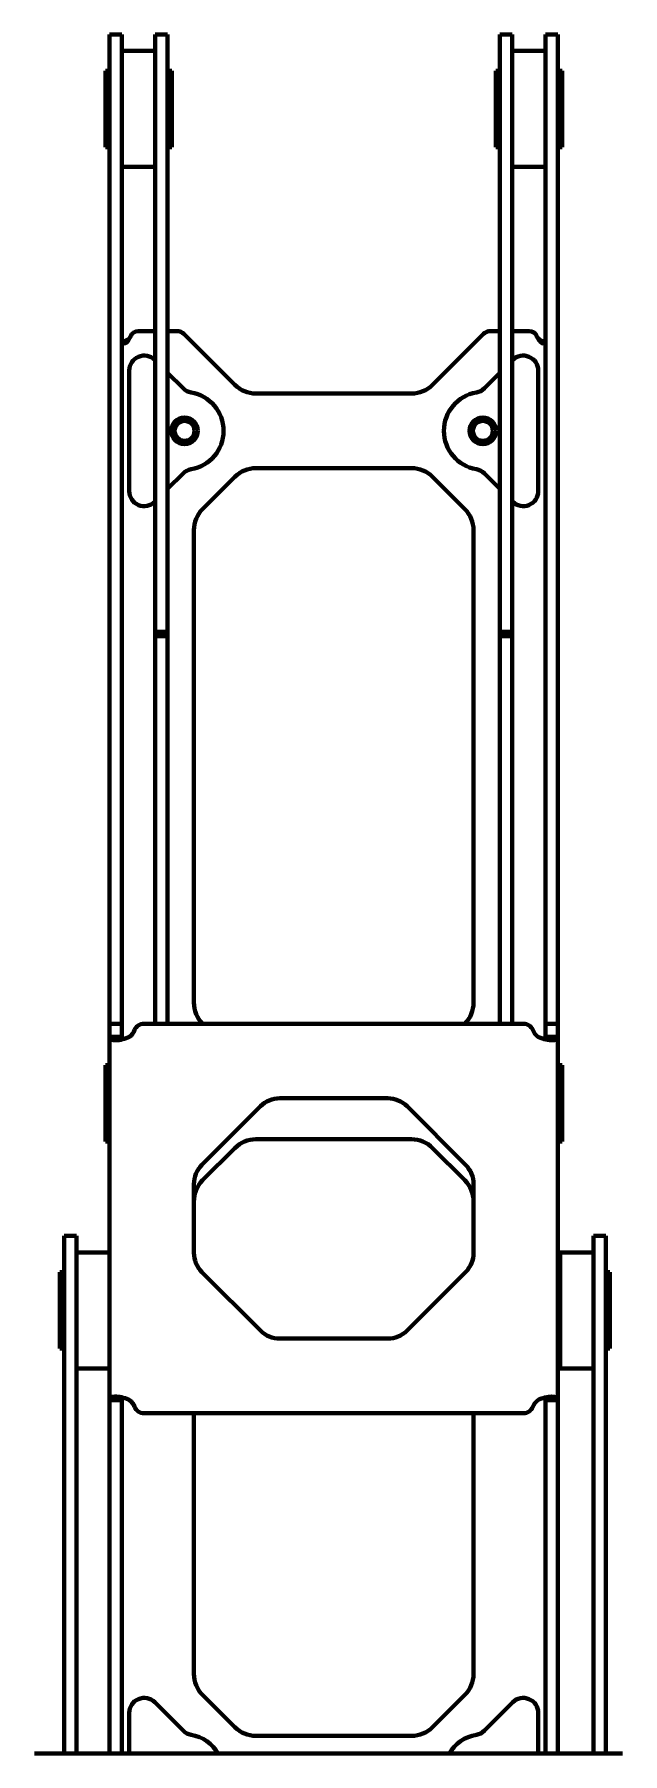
# Model space of a CAD drawing. Header units: millimetres. Extents: x 0 to 1189, y 0 to 841.
# Drawn here: x 255 to 326, y 322.1 to 529.6 of the extents above; entities that cross this region are included whole.
import ezdxf

# ---------------------------------------------------------------- set-up
doc = ezdxf.new("R2010")
doc.units = ezdxf.units.MM
doc.header["$LTSCALE"] = 0.75
doc.layers.add('Visible', color=7, linetype='Continuous', lineweight=70)

msp = doc.modelspace()

# ---------------------------------------------------------------- linework, layer by layer
at = {"layer": 'Visible', "extrusion": (0, 0, -1)}
for p, q in [((264.089, 529.635), (264.089, 520.635)), ((265.589, 529.635), (264.089, 529.635)), ((265.589, 529.635), (265.589, 520.635)), ((271.089, 529.635), (269.589, 529.635)), ((269.589, 529.635), (269.589, 528.581)), ((271.089, 529.635), (271.089, 528.581)), ((312.699, 529.635), (311.199, 529.635)), ((311.199, 529.635), (311.199, 528.581)), ((312.699, 529.635), (312.699, 528.581)), ((316.698, 520.635), (316.698, 529.635)), ((316.698, 529.635), (318.198, 529.635)), ((318.198, 520.635), (318.198, 529.635)), ((269.589, 527.635), (265.589, 527.635)), ((269.589, 515.946), (269.589, 528.581)), ((271.089, 528.581), (271.089, 515.946)), ((311.199, 515.946), (311.199, 528.581)), ((312.699, 528.581), (312.699, 515.946)), ((316.698, 527.635), (312.699, 527.635)), ((263.589, 516.035), (263.589, 525.235)), ((263.589, 525.235), (264.089, 525.235)), ((271.589, 525.235), (271.089, 525.235)), ((271.589, 525.235), (271.589, 516.035)), ((310.699, 516.035), (310.699, 525.235)), ((310.699, 525.235), (311.199, 525.235)), ((318.698, 525.235), (318.198, 525.235)), ((318.698, 525.235), (318.698, 516.035)), ((264.089, 478.692), (264.089, 520.635)), ((265.589, 520.635), (265.589, 478.692)), ((316.698, 520.635), (316.698, 478.692)), ((318.198, 520.635), (318.198, 478.692)), ((263.589, 516.035), (264.089, 516.035)), ((269.589, 515.946), (269.589, 513.4)), ((271.589, 516.035), (271.089, 516.035)), ((271.089, 515.946), (271.089, 513.4)), ((310.699, 516.035), (311.199, 516.035)), ((311.199, 515.946), (311.199, 513.4)), ((312.699, 515.946), (312.699, 513.4)), ((318.698, 516.035), (318.198, 516.035)), ((269.589, 513.635), (265.589, 513.635)), ((269.589, 457.518), (269.589, 513.4)), ((271.089, 513.4), (271.089, 457.518)), ((311.199, 457.518), (311.199, 513.4)), ((316.698, 513.635), (312.699, 513.635)), ((312.699, 513.4), (312.699, 457.518)), ((267.555, 493.831), (269.589, 493.831)), ((271.089, 493.831), (272.221, 493.831)), ((310.066, 493.831), (311.199, 493.831)), ((312.699, 493.831), (314.732, 493.831)), ((273.069, 493.48), (279.209, 487.34)), ((309.218, 493.48), (303.078, 487.34)), ((269.589, 490.29), (269.536, 490.343)), ((312.699, 490.291), (312.751, 490.343)), ((266.464, 489.07), (266.464, 474.501)), ((272.958, 486.921), (271.089, 488.79)), ((309.329, 486.921), (311.199, 488.791)), ((315.824, 474.501), (315.824, 489.07)), ((281.755, 486.286), (300.532, 486.286)), ((264.089, 478.692), (264.089, 474.025)), ((265.589, 478.692), (265.589, 474.025)), ((300.532, 477.286), (281.755, 477.286)), ((316.698, 474.025), (316.698, 478.692)), ((318.198, 474.025), (318.198, 478.692)), ((272.958, 476.65), (271.089, 474.781)), ((279.209, 476.231), (275.318, 472.34)), ((306.969, 472.34), (303.078, 476.231)), ((309.329, 476.65), (311.199, 474.781)), ((264.089, 468.891), (264.089, 474.025)), ((265.589, 468.891), (265.589, 474.025)), ((269.589, 473.281), (269.536, 473.229)), ((312.699, 473.281), (312.751, 473.229)), ((316.698, 468.891), (316.698, 474.025)), ((318.198, 474.025), (318.198, 468.891)), ((274.264, 469.794), (274.264, 412.777)), ((308.024, 412.777), (308.024, 469.794)), ((264.089, 464.224), (264.089, 468.891)), ((265.589, 468.891), (265.589, 464.224)), ((316.698, 464.224), (316.698, 468.891)), ((318.198, 468.891), (318.198, 464.224)), ((264.089, 410.235), (264.089, 464.224)), ((265.589, 410.235), (265.589, 464.224)), ((316.698, 410.235), (316.698, 464.224)), ((318.198, 464.224), (318.198, 410.235)), ((271.089, 457.518), (269.589, 457.518)), ((269.589, 457.018), (269.589, 457.518)), ((271.089, 457.018), (269.589, 457.018)), ((269.589, 410.235), (269.589, 457.018)), ((271.089, 457.018), (271.089, 457.518)), ((271.089, 410.235), (271.089, 457.018)), ((312.699, 457.518), (311.199, 457.518)), ((311.199, 457.018), (311.199, 457.518)), ((312.699, 457.018), (311.199, 457.018)), ((311.199, 410.235), (311.199, 457.018)), ((312.699, 457.018), (312.699, 457.518)), ((312.699, 410.235), (312.699, 457.018)), ((264.089, 410.235), (264.089, 409.485)), ((265.589, 410.235), (264.089, 410.235)), ((264.089, 408.655), (264.089, 409.485)), ((265.589, 410.235), (265.589, 409.485)), ((265.589, 409.485), (265.589, 408.655)), ((314.057, 410.235), (268.23, 410.235)), ((316.698, 409.485), (316.698, 410.235)), ((316.698, 410.235), (318.198, 410.235)), ((316.698, 408.655), (316.698, 409.485)), ((318.198, 409.485), (318.198, 410.235)), ((318.198, 409.485), (318.198, 408.655)), ((264.089, 408.655), (264.929, 408.655)), ((264.089, 364.816), (264.089, 408.655)), ((264.929, 408.655), (265.589, 408.655)), ((316.698, 408.655), (317.358, 408.655)), ((317.358, 408.655), (318.198, 408.655)), ((318.198, 408.655), (318.198, 364.816)), ((263.589, 396.035), (263.589, 405.235)), ((263.589, 405.235), (264.089, 405.235)), ((318.698, 405.235), (318.198, 405.235)), ((318.698, 405.235), (318.698, 396.035)), ((284.63, 401.235), (297.657, 401.235)), ((275.23, 393.202), (282.297, 400.269)), ((299.99, 400.269), (307.057, 393.202)), ((263.589, 396.035), (264.089, 396.035)), ((279.209, 395.231), (275.318, 391.34)), ((300.532, 396.286), (281.755, 396.286)), ((306.969, 391.34), (303.078, 395.231)), ((318.698, 396.035), (318.198, 396.035)), ((274.264, 382.602), (274.264, 390.868)), ((308.024, 390.868), (308.024, 382.602)), ((258.589, 384.635), (258.589, 375.635)), ((260.089, 384.635), (258.589, 384.635)), ((260.089, 384.635), (260.089, 375.635)), ((322.489, 384.635), (322.489, 375.635)), ((323.989, 384.635), (322.489, 384.635)), ((323.989, 384.635), (323.989, 375.635)), ((264.089, 382.635), (260.089, 382.635)), ((318.489, 382.635), (318.489, 368.635)), ((322.489, 382.635), (318.489, 382.635)), ((258.089, 371.035), (258.089, 380.235)), ((258.089, 380.235), (258.589, 380.235)), ((282.297, 373.202), (275.23, 380.269)), ((307.057, 380.269), (299.99, 373.202)), ((324.489, 380.235), (323.989, 380.235)), ((324.489, 380.235), (324.489, 371.035)), ((318.198, 379.635), (318.489, 379.635)), ((258.589, 322.147), (258.589, 375.635)), ((260.089, 322.147), (260.089, 375.635)), ((322.489, 322.147), (322.489, 375.635)), ((323.989, 322.147), (323.989, 375.635)), ((297.657, 372.235), (284.63, 372.235)), ((318.198, 371.635), (318.489, 371.635)), ((258.089, 371.035), (258.589, 371.035)), ((324.489, 371.035), (323.989, 371.035)), ((264.089, 368.635), (260.089, 368.635)), ((322.489, 368.635), (318.489, 368.635)), ((264.929, 364.816), (264.089, 364.816)), ((264.089, 361.381), (264.089, 364.816)), ((265.589, 364.816), (264.929, 364.816)), ((265.589, 364.816), (265.589, 361.381)), ((268.23, 363.235), (314.057, 363.235)), ((274.264, 363.235), (274.264, 331.777)), ((308.024, 331.777), (308.024, 363.235)), ((317.358, 364.816), (316.698, 364.816)), ((316.698, 361.381), (316.698, 364.816)), ((318.198, 364.816), (317.358, 364.816)), ((318.198, 364.816), (318.198, 361.381)), ((264.089, 361.381), (264.089, 360.269)), ((265.589, 361.381), (265.589, 360.269)), ((316.698, 360.269), (316.698, 361.381)), ((318.198, 360.269), (318.198, 361.381)), ((264.089, 322.147), (264.089, 360.269)), ((265.589, 322.147), (265.589, 360.269)), ((316.698, 322.147), (316.698, 360.269)), ((318.198, 360.269), (318.198, 322.147)), ((272.958, 324.921), (269.536, 328.343)), ((275.318, 329.231), (279.209, 325.34)), ((303.078, 325.34), (306.969, 329.231)), ((309.329, 324.921), (312.751, 328.343)), ((266.464, 327.07), (266.464, 322.147)), ((315.824, 322.147), (315.824, 327.07)), ((281.755, 324.286), (300.532, 324.286)), ((255.014, 322.147), (326.014, 322.147))]:
    msp.add_line(p, q, dxfattribs=at)
at = {"layer": 'Visible'}
for centre, radius in [((273.144, 481.786), 1.6), ((273.144, 481.786), 1.2), ((309.144, 481.786), 1.6), ((309.144, 481.786), 1.2)]:
    msp.add_circle(centre, radius, dxfattribs=at)
at = {"layer": 'Visible', "extrusion": (0, 0, -1)}
for centre, radius, start, end in [((-267.555, 492.831), 1, 23.57818, 90), ((-272.221, 492.631), 1.2, 90, 135), ((-310.066, 492.631), 1.2, 45, 90), ((-314.732, 492.831), 1, 90, 156.42182), ((-265.264, 493.831), 1.5, 203.57818, 215.23287), ((-317.024, 493.831), 1.5, 324.76713, 336.42182), ((-268.264, 489.07), 1.8, 0, 135), ((-314.024, 489.07), 1.8, 45, 180), ((-274.23, 488.194), 1.8, 279.62541, 315), ((-273.144, 481.786), 4.7, 99.62541, 260.37459), ((-281.755, 489.886), 3.6, 270, 315), ((-300.532, 489.886), 3.6, 225, 270), ((-309.144, 481.786), 4.7, 279.62541, 80.37459), ((-308.057, 488.194), 1.8, 225, 260.37459), ((-274.23, 475.377), 1.8, 45, 80.37459), ((-308.057, 475.377), 1.8, 99.62541, 135), ((-268.264, 474.501), 1.8, 225, 0), ((-314.024, 474.501), 1.8, 180, 315), ((-265.264, 410.235), 2, 202.02431, 232.2215), ((-317.024, 410.235), 2, 307.7785, 337.97569), ((-284.63, 397.935), 3.3, 45, 90), ((-297.657, 397.935), 3.3, 90, 135), ((-277.564, 390.868), 3.3, 0, 45), ((-304.724, 390.868), 3.3, 135, 180), ((-277.564, 382.602), 3.3, 315, 0), ((-304.724, 382.602), 3.3, 180, 225), ((-284.63, 375.535), 3.3, 270, 315), ((-297.657, 375.535), 3.3, 225, 270), ((-265.264, 363.235), 2, 127.7785, 157.97569), ((-317.024, 363.235), 2, 22.02431, 52.2215), ((-268.264, 327.07), 1.8, 0, 135), ((-314.024, 327.07), 1.8, 45, 180), ((-274.23, 326.194), 1.8, 279.62541, 315), ((-273.144, 319.786), 4.7, 99.62541, 149.83506), ((-309.144, 319.786), 4.7, 30.16494, 80.37459), ((-308.057, 326.194), 1.8, 225, 260.37459)]:
    msp.add_arc(centre, radius, start, end, dxfattribs=at)
at = {"layer": 'Visible'}
for centre, radius, start, end in [((281.755, 473.686), 3.6, 90, 135), ((300.532, 473.686), 3.6, 45, 90), ((277.864, 469.794), 3.6, 135, 180), ((304.424, 469.794), 3.6, 0, 45), ((277.864, 412.777), 3.6, 180, 224.90634), ((304.424, 412.777), 3.6, 315.09366, 0), ((268.23, 409.035), 1.2, 90, 157.97569), ((314.057, 409.035), 1.2, 22.02431, 90), ((281.755, 392.686), 3.6, 90, 135), ((300.532, 392.686), 3.6, 45, 90), ((277.864, 388.794), 3.6, 135, 180), ((304.424, 388.794), 3.6, 0, 45), ((268.23, 364.435), 1.2, 202.02431, 270), ((314.057, 364.435), 1.2, 270, 337.97569), ((277.864, 331.777), 3.6, 180, 225), ((304.424, 331.777), 3.6, 315, 0), ((281.755, 327.886), 3.6, 225, 270), ((300.532, 327.886), 3.6, 270, 315)]:
    msp.add_arc(centre, radius, start, end, dxfattribs=at)
for points, knots in [([(266.489, 492.966), (266.325, 492.564), (266.03, 492.318), (265.835, 492.332), (265.651, 492.345), (265.589, 492.587), (265.589, 492.966)], [0.2034127, 0.2034127, 0.2034127, 0.2034127, 1.188058, 1.188058, 1.188058, 2.1151463, 2.1151463, 2.1151463, 2.1151463]), ([(265.647, 492.487), (265.734, 492.517), (265.821, 492.552), (265.905, 492.59), (266.127, 492.691), (266.329, 492.819), (266.489, 492.966)], [-0.69956462, -0.69956462, -0.69956462, -0.69956462, -0.5631264, -0.5631264, -0.5631264, -0.20341271, -0.20341271, -0.20341271, -0.20341271]), ([(316.698, 492.966), (316.698, 492.564), (316.623, 492.318), (316.417, 492.332), (316.223, 492.345), (315.953, 492.587), (315.798, 492.966)], [1.774209, 1.774209, 1.774209, 1.774209, 2.7588543, 2.7588543, 2.7588543, 3.6859426, 3.6859426, 3.6859426, 3.6859426]), ([(266.489, 408.655), (265.975, 408.396), (265.322, 408.247), (264.848, 408.236), (264.37, 408.225), (264.117, 408.355), (264.091, 408.6), (264.09, 408.618), (264.089, 408.636), (264.089, 408.655)], [-1.8457588, -1.8457588, -1.8457588, -1.8457588, -1.2119136, -1.2119136, -1.2119136, -0.5726089, -0.5726089, -0.5726089, -0.5270403, -0.5270403, -0.5270403, -0.5270403]), ([(318.198, 408.655), (318.198, 408.396), (317.994, 408.247), (317.55, 408.236), (317.102, 408.225), (316.446, 408.355), (315.911, 408.6), (315.873, 408.618), (315.835, 408.636), (315.798, 408.655)], [-1.8457588, -1.8457588, -1.8457588, -1.8457588, -1.2119136, -1.2119136, -1.2119136, -0.5726089, -0.5726089, -0.5726089, -0.5270403, -0.5270403, -0.5270403, -0.5270403]), ([(264.089, 364.816), (264.089, 365.075), (264.293, 365.224), (264.737, 365.235), (265.185, 365.246), (265.841, 365.116), (266.376, 364.87), (266.414, 364.853), (266.452, 364.835), (266.489, 364.816)], [-1.8457588, -1.8457588, -1.8457588, -1.8457588, -1.2119136, -1.2119136, -1.2119136, -0.5726089, -0.5726089, -0.5726089, -0.5270403, -0.5270403, -0.5270403, -0.5270403]), ([(315.798, 364.816), (316.312, 365.075), (316.965, 365.224), (317.439, 365.235), (317.917, 365.246), (318.17, 365.116), (318.196, 364.87), (318.197, 364.853), (318.198, 364.835), (318.198, 364.816)], [-3.4165552, -3.4165552, -3.4165552, -3.4165552, -2.7827099, -2.7827099, -2.7827099, -2.1434053, -2.1434053, -2.1434053, -2.0978366, -2.0978366, -2.0978366, -2.0978366])]:
    msp.add_open_spline(points, degree=3, knots=knots, dxfattribs=at)
for points in [[(315.798, 492.966), (316.018, 492.763), (316.326, 492.599), (316.644, 492.488)], [(265.589, 408.655), (265.589, 408.524), (265.611, 408.422), (265.653, 408.351)], [(316.64, 408.35), (316.68, 408.421), (316.698, 408.524), (316.698, 408.655)], [(265.647, 365.121), (265.607, 365.05), (265.589, 364.947), (265.589, 364.816)], [(316.698, 364.816), (316.698, 364.947), (316.676, 365.049), (316.634, 365.119)]]:
    msp.add_open_spline(points, degree=3, dxfattribs=at)

doc.saveas('drawing.dxf')
